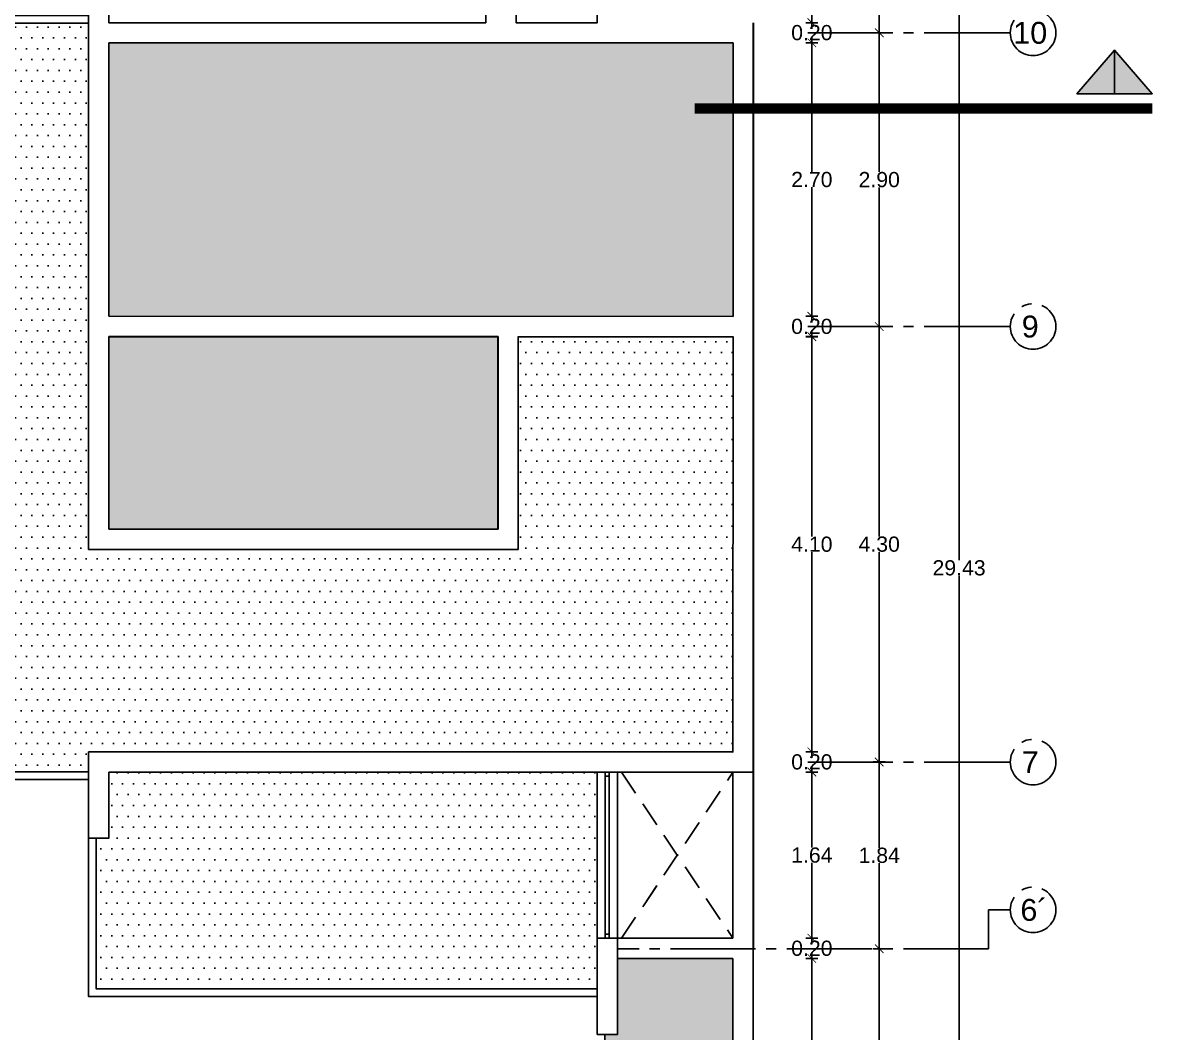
# Model space of a CAD drawing. Header units: millimetres. Extents: x 1217 to 2428, y 234 to 644.
# Drawn here: x 2384.88 to 2396.07, y 609.36 to 619.32 of the extents above; entities that cross this region are included whole.
import ezdxf

# ---------------------------------------------------------------- set-up
doc = ezdxf.new("R2010")
doc.units = ezdxf.units.MM
for name, pattern in [('ACAD_ISO04W100', [30, 24, -3, 0, -3]), ('DASHDOTX2', [0.84, 0.4, -0.2, 0.04, -0.2]), ('HIDDEN2', [0.1875, 0.125, -0.0625])]:
    doc.linetypes.add(name, pattern=pattern)
doc.layers.get('0').update_dxf_attribs({"lineweight": 5})
for name, color, linetype in [('0.1', 251, 'Continuous'), ('0.2', 2, 'Continuous'), ('0.3', 6, 'Continuous'), ('CORTES', 30, 'Continuous'), ('COTAS', 252, 'Continuous'), ('COTAS INTERIORES', 3, 'Continuous'), ('EJES', 8, 'Continuous'), ('MUROS', 7, 'Continuous'), ('TABIQUES', 4, 'Continuous')]:
    doc.layers.add(name, color=color, linetype=linetype)
doc.styles.add('INTERARQ', font='arial.ttf')
doc.styles.get("Standard").update_dxf_attribs({"font": 'arial.ttf'})
doc.dimstyles.new('ESCALA_1-50', dxfattribs={"dimtxt": 0.15, "dimasz": 0.06, "dimexe": 0.18, "dimexo": 0.0625, "dimgap": 0, "dimtad": 0, "dimtih": 1, "dimtoh": 1, "dimzin": 0, "dimdsep": 46, "dimtxsty": 'INTERARQ', "dimblk": 'DIMTICK', "dimcen": 0, "dimse1": 1, "dimse2": 1, "dimclrd": 256, "dimclre": 1, "dimclrt": 2, "dimadec": 0, "dimazin": 0, "dimtfac": 4.5, "dimtofl": 0, "dimtmove": 2, "dimatfit": 3, "dimldrblk": 'DIMTICK', "dimfxl": 1, "dimtolj": 1, "dimtzin": 0, "dimarcsym": 0})

# ---------------------------------------------------------------- blocks, each defined once
blk = doc.blocks.new('DIMTICK')
at = {"color": 1}
for p, q in [((-1, 0), (1, 0)), ((0, 1), (0, -1))]:
    blk.add_line(p, q, dxfattribs=at)
at = {"color": 3, "const_width": 0.141}
blk.add_lwpolyline([(0.71, 0.71), (-0.71, -0.71)], dxfattribs=at)
blk = doc.blocks.new('*D1362')
at = {"layer": 'COTAS', "lineweight": -2, "ltscale": 3, "transparency": 16777216}
for p, q in [((2392.664, 610.025), (2392.664, 608.681)), ((2392.664, 607.185), (2392.664, 608.528))]:
    blk.add_line(p, q, dxfattribs=at)
at = {"layer": 'DEFPOINTS', "color": 0, "ltscale": 3, "transparency": 16777216}
for p in [(2390.746, 610.085), (2392.664, 610.085), (2390.586, 607.125)]:
    blk.add_point(p, dxfattribs=at)
at = {"layer": 'COTAS', "lineweight": -2, "ltscale": 3, "transparency": 16777216, "xscale": 0.06, "yscale": 0.06, "zscale": 0.06}
for p, rotation in [((2392.664, 610.085), 90), ((2392.664, 607.125), 270)]:
    blk.add_blockref('DIMTICK', p, dxfattribs=dict(at, rotation=rotation))
at = {"layer": 'COTAS', "color": 2, "ltscale": 3, "transparency": 16777216, "insert": (2392.664, 608.605), "char_height": 0.15, "attachment_point": 5, "style": 'INTERARQ'}
blk.add_mtext('\\A1;2.96', dxfattribs=at)
blk = doc.blocks.new('*D1363')
at = {"layer": 'COTAS', "lineweight": -2, "ltscale": 3, "transparency": 16777216}
for p, q in [((2392.664, 610.345), (2392.664, 610.405)), ((2392.664, 610.025), (2392.664, 609.965))]:
    blk.add_line(p, q, dxfattribs=at)
at = {"layer": 'DEFPOINTS', "color": 0, "ltscale": 3, "transparency": 16777216}
for p in [(2391.886, 610.285), (2392.664, 610.285), (2390.746, 610.085)]:
    blk.add_point(p, dxfattribs=at)
at = {"layer": 'COTAS', "lineweight": -2, "ltscale": 3, "transparency": 16777216, "xscale": 0.06, "yscale": 0.06, "zscale": 0.06}
for p, rotation in [((2392.664, 610.285), 270), ((2392.664, 610.085), 90)]:
    blk.add_blockref('DIMTICK', p, dxfattribs=dict(at, rotation=rotation))
at = {"layer": 'COTAS', "color": 2, "ltscale": 3, "transparency": 16777216, "insert": (2392.664, 610.185), "char_height": 0.15, "attachment_point": 5, "style": 'INTERARQ'}
blk.add_mtext('\\A1;0.20', dxfattribs=at)
blk = doc.blocks.new('*D1364')
at = {"layer": 'COTAS', "lineweight": -2, "ltscale": 3, "transparency": 16777216}
for p, q in [((2392.664, 611.865), (2392.664, 611.181)), ((2392.664, 610.345), (2392.664, 611.028))]:
    blk.add_line(p, q, dxfattribs=at)
at = {"layer": 'DEFPOINTS', "color": 0, "ltscale": 3, "transparency": 16777216}
for p in [(2392.086, 611.925), (2392.664, 611.925), (2391.886, 610.285)]:
    blk.add_point(p, dxfattribs=at)
at = {"layer": 'COTAS', "lineweight": -2, "ltscale": 3, "transparency": 16777216, "xscale": 0.06, "yscale": 0.06, "zscale": 0.06}
for p, rotation in [((2392.664, 611.925), 90), ((2392.664, 610.285), 270)]:
    blk.add_blockref('DIMTICK', p, dxfattribs=dict(at, rotation=rotation))
at = {"layer": 'COTAS', "color": 2, "ltscale": 3, "transparency": 16777216, "insert": (2392.664, 611.105), "char_height": 0.15, "attachment_point": 5, "style": 'INTERARQ'}
blk.add_mtext('\\A1;1.64', dxfattribs=at)
blk = doc.blocks.new('*D1365')
at = {"layer": 'COTAS', "lineweight": -2, "ltscale": 3, "transparency": 16777216}
for p, q in [((2392.664, 612.185), (2392.664, 612.245)), ((2392.664, 611.865), (2392.664, 611.805))]:
    blk.add_line(p, q, dxfattribs=at)
at = {"layer": 'DEFPOINTS', "color": 0, "ltscale": 3, "transparency": 16777216}
for p in [(2391.886, 612.125), (2392.664, 612.125), (2392.086, 611.925)]:
    blk.add_point(p, dxfattribs=at)
at = {"layer": 'COTAS', "lineweight": -2, "ltscale": 3, "transparency": 16777216, "xscale": 0.06, "yscale": 0.06, "zscale": 0.06}
for p, rotation in [((2392.664, 612.125), 270), ((2392.664, 611.925), 90)]:
    blk.add_blockref('DIMTICK', p, dxfattribs=dict(at, rotation=rotation))
at = {"layer": 'COTAS', "color": 2, "ltscale": 3, "transparency": 16777216, "insert": (2392.664, 612.025), "char_height": 0.15, "attachment_point": 5, "style": 'INTERARQ'}
blk.add_mtext('\\A1;0.20', dxfattribs=at)
blk = doc.blocks.new('*D1366')
at = {"layer": 'COTAS', "lineweight": -2, "ltscale": 3, "transparency": 16777216}
for p, q in [((2392.664, 616.164), (2392.664, 614.251)), ((2392.664, 612.185), (2392.664, 614.098))]:
    blk.add_line(p, q, dxfattribs=at)
at = {"layer": 'DEFPOINTS', "color": 0, "ltscale": 3, "transparency": 16777216}
for p in [(2391.804, 616.224, 0), (2392.664, 616.224), (2391.886, 612.125)]:
    blk.add_point(p, dxfattribs=at)
at = {"layer": 'COTAS', "lineweight": -2, "ltscale": 3, "transparency": 16777216, "xscale": 0.06, "yscale": 0.06, "zscale": 0.06}
for p, rotation in [((2392.664, 616.224), 90), ((2392.664, 612.125), 270)]:
    blk.add_blockref('DIMTICK', p, dxfattribs=dict(at, rotation=rotation))
at = {"layer": 'COTAS', "color": 2, "ltscale": 3, "transparency": 16777216, "insert": (2392.664, 614.174), "char_height": 0.15, "attachment_point": 5, "style": 'INTERARQ'}
blk.add_mtext('\\A1;4.10', dxfattribs=at)
blk = doc.blocks.new('*D1367')
at = {"layer": 'COTAS', "lineweight": -2, "ltscale": 3, "transparency": 16777216}
for p, q in [((2392.664, 616.485), (2392.664, 616.545)), ((2392.664, 616.165), (2392.664, 616.105))]:
    blk.add_line(p, q, dxfattribs=at)
at = {"layer": 'DEFPOINTS', "color": 0, "ltscale": 3, "transparency": 16777216}
for p in [(2390.937, 616.425, 0), (2392.664, 616.425), (2390.937, 616.225)]:
    blk.add_point(p, dxfattribs=at)
at = {"layer": 'COTAS', "lineweight": -2, "ltscale": 3, "transparency": 16777216, "xscale": 0.06, "yscale": 0.06, "zscale": 0.06}
for p, rotation in [((2392.664, 616.425), 270), ((2392.664, 616.225), 90)]:
    blk.add_blockref('DIMTICK', p, dxfattribs=dict(at, rotation=rotation))
at = {"layer": 'COTAS', "color": 2, "ltscale": 3, "transparency": 16777216, "insert": (2392.664, 616.325), "char_height": 0.15, "attachment_point": 5, "style": 'INTERARQ'}
blk.add_mtext('\\A1;0.20', dxfattribs=at)
blk = doc.blocks.new('*D1368')
at = {"layer": 'COTAS', "lineweight": -2, "ltscale": 3, "transparency": 16777216}
for p, q in [((2392.664, 619.065), (2392.664, 617.852)), ((2392.664, 616.485), (2392.664, 617.699))]:
    blk.add_line(p, q, dxfattribs=at)
at = {"layer": 'DEFPOINTS', "color": 0, "ltscale": 3, "transparency": 16777216}
for p in [(2391.887, 619.125, 0), (2392.664, 619.125), (2390.937, 616.425, 0)]:
    blk.add_point(p, dxfattribs=at)
at = {"layer": 'COTAS', "lineweight": -2, "ltscale": 3, "transparency": 16777216, "xscale": 0.06, "yscale": 0.06, "zscale": 0.06}
for p, rotation in [((2392.664, 619.125), 90), ((2392.664, 616.425), 270)]:
    blk.add_blockref('DIMTICK', p, dxfattribs=dict(at, rotation=rotation))
at = {"layer": 'COTAS', "color": 2, "ltscale": 3, "transparency": 16777216, "insert": (2392.664, 617.775), "char_height": 0.15, "attachment_point": 5, "style": 'INTERARQ'}
blk.add_mtext('\\A1;2.70', dxfattribs=at)
blk = doc.blocks.new('*D1369')
at = {"layer": 'COTAS', "lineweight": -2, "ltscale": 3, "transparency": 16777216}
for p, q in [((2392.664, 619.384), (2392.664, 619.444)), ((2392.664, 619.065), (2392.664, 619.005))]:
    blk.add_line(p, q, dxfattribs=at)
at = {"layer": 'DEFPOINTS', "color": 0, "ltscale": 3, "transparency": 16777216}
for p in [(2392.086, 619.324, 0), (2392.664, 619.324), (2391.887, 619.125, 0)]:
    blk.add_point(p, dxfattribs=at)
at = {"layer": 'COTAS', "lineweight": -2, "ltscale": 3, "transparency": 16777216, "xscale": 0.06, "yscale": 0.06, "zscale": 0.06}
for p, rotation in [((2392.664, 619.324), 270), ((2392.664, 619.125), 90)]:
    blk.add_blockref('DIMTICK', p, dxfattribs=dict(at, rotation=rotation))
at = {"layer": 'COTAS', "color": 2, "ltscale": 3, "transparency": 16777216, "insert": (2392.664, 619.225), "char_height": 0.15, "attachment_point": 5, "style": 'INTERARQ'}
blk.add_mtext('\\A1;0.20', dxfattribs=at)
blk = doc.blocks.new('*D1370')
at = {"layer": 'COTAS', "lineweight": -2, "ltscale": 3, "transparency": 16777216}
for p, q in [((2392.664, 620.904), (2392.664, 620.221)), ((2392.664, 619.384), (2392.664, 620.067))]:
    blk.add_line(p, q, dxfattribs=at)
at = {"layer": 'DEFPOINTS', "color": 0, "ltscale": 3, "transparency": 16777216}
for p in [(2391.886, 620.964, 0), (2392.664, 620.964), (2392.086, 619.324, 0)]:
    blk.add_point(p, dxfattribs=at)
at = {"layer": 'COTAS', "lineweight": -2, "ltscale": 3, "transparency": 16777216, "xscale": 0.06, "yscale": 0.06, "zscale": 0.06}
for p, rotation in [((2392.664, 620.964), 90), ((2392.664, 619.324), 270)]:
    blk.add_blockref('DIMTICK', p, dxfattribs=dict(at, rotation=rotation))
at = {"layer": 'COTAS', "color": 2, "ltscale": 3, "transparency": 16777216, "insert": (2392.664, 620.144), "char_height": 0.15, "attachment_point": 5, "style": 'INTERARQ'}
blk.add_mtext('\\A1;1.64', dxfattribs=at)
blk = doc.blocks.new('*D1381')
at = {"layer": 'COTAS', "lineweight": -2, "ltscale": 3, "transparency": 16777216}
for p, q in [((2393.329, 610.121), (2393.329, 608.68)), ((2393.329, 607.085), (2393.329, 608.526))]:
    blk.add_line(p, q, dxfattribs=at)
at = {"layer": 'DEFPOINTS', "color": 0, "ltscale": 3, "transparency": 16777216}
for p in [(2392.086, 610.181, 0), (2393.329, 610.181), (2392.086, 607.025)]:
    blk.add_point(p, dxfattribs=at)
at = {"layer": 'COTAS', "lineweight": -2, "ltscale": 3, "transparency": 16777216, "xscale": 0.06, "yscale": 0.06, "zscale": 0.06}
for p, rotation in [((2393.329, 610.181), 90), ((2393.329, 607.025), 270)]:
    blk.add_blockref('DIMTICK', p, dxfattribs=dict(at, rotation=rotation))
at = {"layer": 'COTAS', "color": 2, "ltscale": 3, "transparency": 16777216, "insert": (2393.329, 608.603), "char_height": 0.15, "attachment_point": 5, "style": 'INTERARQ'}
blk.add_mtext('\\A1;3.16', dxfattribs=at)
blk = doc.blocks.new('*D1382')
at = {"layer": 'COTAS', "lineweight": -2, "ltscale": 3, "transparency": 16777216}
for p, q in [((2393.329, 611.965), (2393.329, 611.179)), ((2393.329, 610.241), (2393.329, 611.026))]:
    blk.add_line(p, q, dxfattribs=at)
at = {"layer": 'DEFPOINTS', "color": 0, "ltscale": 3, "transparency": 16777216}
for p in [(2392.086, 612.025), (2393.329, 612.025), (2392.086, 610.181)]:
    blk.add_point(p, dxfattribs=at)
at = {"layer": 'COTAS', "lineweight": -2, "ltscale": 3, "transparency": 16777216, "xscale": 0.06, "yscale": 0.06, "zscale": 0.06}
for p, rotation in [((2393.329, 612.025), 90), ((2393.329, 610.181), 270)]:
    blk.add_blockref('DIMTICK', p, dxfattribs=dict(at, rotation=rotation))
at = {"layer": 'COTAS', "color": 2, "ltscale": 3, "transparency": 16777216, "insert": (2393.329, 611.103), "char_height": 0.15, "attachment_point": 5, "style": 'INTERARQ'}
blk.add_mtext('\\A1;1.84', dxfattribs=at)
blk = doc.blocks.new('*D1383')
at = {"layer": 'COTAS', "lineweight": -2, "ltscale": 3, "transparency": 16777216}
for p, q in [((2393.329, 616.264), (2393.329, 614.251)), ((2393.329, 612.085), (2393.329, 614.098))]:
    blk.add_line(p, q, dxfattribs=at)
at = {"layer": 'DEFPOINTS', "color": 0, "ltscale": 3, "transparency": 16777216}
for p in [(2392.087, 616.324), (2393.329, 616.324), (2392.086, 612.025)]:
    blk.add_point(p, dxfattribs=at)
at = {"layer": 'COTAS', "lineweight": -2, "ltscale": 3, "transparency": 16777216, "xscale": 0.06, "yscale": 0.06, "zscale": 0.06}
for p, rotation in [((2393.329, 616.324), 90), ((2393.329, 612.025), 270)]:
    blk.add_blockref('DIMTICK', p, dxfattribs=dict(at, rotation=rotation))
at = {"layer": 'COTAS', "color": 2, "ltscale": 3, "transparency": 16777216, "insert": (2393.329, 614.175), "char_height": 0.15, "attachment_point": 5, "style": 'INTERARQ'}
blk.add_mtext('\\A1;4.30', dxfattribs=at)
blk = doc.blocks.new('*D1384')
at = {"layer": 'COTAS', "lineweight": -2, "ltscale": 3, "transparency": 16777216}
for p, q in [((2393.329, 619.164), (2393.329, 617.851)), ((2393.329, 616.384), (2393.329, 617.698))]:
    blk.add_line(p, q, dxfattribs=at)
at = {"layer": 'DEFPOINTS', "color": 0, "ltscale": 3, "transparency": 16777216}
for p in [(2393.234, 619.224, 0), (2393.329, 619.224), (2392.087, 616.324)]:
    blk.add_point(p, dxfattribs=at)
at = {"layer": 'COTAS', "lineweight": -2, "ltscale": 3, "transparency": 16777216, "xscale": 0.06, "yscale": 0.06, "zscale": 0.06}
for p, rotation in [((2393.329, 619.224), 90), ((2393.329, 616.324), 270)]:
    blk.add_blockref('DIMTICK', p, dxfattribs=dict(at, rotation=rotation))
at = {"layer": 'COTAS', "color": 2, "ltscale": 3, "transparency": 16777216, "insert": (2393.329, 617.774), "char_height": 0.15, "attachment_point": 5, "style": 'INTERARQ'}
blk.add_mtext('\\A1;2.90', dxfattribs=at)
blk = doc.blocks.new('*D1385')
at = {"layer": 'COTAS', "lineweight": -2, "ltscale": 3, "transparency": 16777216}
for p, q in [((2393.329, 621.004), (2393.329, 620.221)), ((2393.329, 619.284), (2393.329, 620.068))]:
    blk.add_line(p, q, dxfattribs=at)
at = {"layer": 'DEFPOINTS', "color": 0, "ltscale": 3, "transparency": 16777216}
for p in [(2392.086, 621.064), (2393.329, 621.064), (2393.234, 619.224, 0)]:
    blk.add_point(p, dxfattribs=at)
at = {"layer": 'COTAS', "lineweight": -2, "ltscale": 3, "transparency": 16777216, "xscale": 0.06, "yscale": 0.06, "zscale": 0.06}
for p, rotation in [((2393.329, 621.064), 90), ((2393.329, 619.224), 270)]:
    blk.add_blockref('DIMTICK', p, dxfattribs=dict(at, rotation=rotation))
at = {"layer": 'COTAS', "color": 2, "ltscale": 3, "transparency": 16777216, "insert": (2393.329, 620.144), "char_height": 0.15, "attachment_point": 5, "style": 'INTERARQ'}
blk.add_mtext('\\A1;1.84', dxfattribs=at)
blk = doc.blocks.new('*D1389')
at = {"layer": 'COTAS', "lineweight": -2, "ltscale": 3, "transparency": 16777216}
for p, q in [((2394.117, 628.596), (2394.117, 614.018)), ((2394.117, 599.286), (2394.117, 613.864))]:
    blk.add_line(p, q, dxfattribs=at)
at = {"layer": 'DEFPOINTS', "color": 0, "ltscale": 3, "transparency": 16777216}
for p in [(2392.086, 628.656, 0), (2394.117, 628.656), (2392.086, 599.226, 0)]:
    blk.add_point(p, dxfattribs=at)
at = {"layer": 'COTAS', "lineweight": -2, "ltscale": 3, "transparency": 16777216, "xscale": 0.06, "yscale": 0.06, "zscale": 0.06}
for p, rotation in [((2394.117, 628.656), 90), ((2394.117, 599.226), 270)]:
    blk.add_blockref('DIMTICK', p, dxfattribs=dict(at, rotation=rotation))
at = {"layer": 'COTAS', "color": 2, "ltscale": 3, "transparency": 16777216, "insert": (2394.117, 613.941), "char_height": 0.15, "attachment_point": 5, "style": 'INTERARQ'}
blk.add_mtext('\\A1;29.43', dxfattribs=at)
blk = doc.blocks.new('*D1538')
at = {"layer": 'COTAS INTERIORES', "lineweight": -2, "ltscale": 3, "transparency": 16777216}
blk.add_line((2391.947, 620.148), (2392.026, 620.148), dxfattribs=at)
at = {"layer": 'DEFPOINTS', "color": 0, "ltscale": 3, "transparency": 16777216}
for p in [(2392.086, 620.148), (2392.086, 619.324, 0), (2391.887, 619.125)]:
    blk.add_point(p, dxfattribs=at)
at = {"layer": 'COTAS INTERIORES', "lineweight": -2, "ltscale": 3, "transparency": 16777216, "xscale": 0.06, "yscale": 0.06, "zscale": 0.06, "rotation": 180}
blk.add_blockref('DIMTICK', (2391.887, 620.148), dxfattribs=at)
at = {"layer": 'COTAS INTERIORES', "lineweight": -2, "ltscale": 3, "transparency": 16777216, "xscale": 0.06, "yscale": 0.06, "zscale": 0.06}
blk.add_blockref('DIMTICK', (2392.086, 620.148), dxfattribs=at)
at = {"layer": 'COTAS INTERIORES', "color": 2, "ltscale": 3, "transparency": 16777216, "insert": (2391.986, 620.481), "char_height": 0.15, "attachment_point": 5, "style": 'INTERARQ'}
blk.add_mtext('\\A1;0.20', dxfattribs=at)
blk = doc.blocks.new('*D1288')
at = {"layer": 'COTAS INTERIORES', "lineweight": -2, "ltscale": 3, "transparency": 16777216}
for p, q in [((2390.606, 607.952), (2391.028, 607.952)), ((2391.826, 607.952), (2391.403, 607.952))]:
    blk.add_line(p, q, dxfattribs=at)
at = {"layer": 'DEFPOINTS', "color": 0, "ltscale": 3, "transparency": 16777216}
for p in [(2390.546, 610.085), (2391.886, 610.085, 0), (2391.886, 607.952)]:
    blk.add_point(p, dxfattribs=at)
at = {"layer": 'COTAS INTERIORES', "lineweight": -2, "ltscale": 3, "transparency": 16777216, "xscale": 0.06, "yscale": 0.06, "zscale": 0.06, "rotation": 180}
blk.add_blockref('DIMTICK', (2390.546, 607.952), dxfattribs=at)
at = {"layer": 'COTAS INTERIORES', "lineweight": -2, "ltscale": 3, "transparency": 16777216, "xscale": 0.06, "yscale": 0.06, "zscale": 0.06}
blk.add_blockref('DIMTICK', (2391.886, 607.952), dxfattribs=at)
at = {"layer": 'COTAS INTERIORES', "color": 2, "ltscale": 3, "transparency": 16777216, "insert": (2391.216, 607.952), "char_height": 0.15, "attachment_point": 5, "style": 'INTERARQ'}
blk.add_mtext('\\A1;1.34', dxfattribs=at)
blk = doc.blocks.new('*D1289')
at = {"layer": 'COTAS INTERIORES', "lineweight": -2, "ltscale": 3, "transparency": 16777216}
blk.add_line((2391.946, 607.952), (2392.026, 607.952), dxfattribs=at)
at = {"layer": 'DEFPOINTS', "color": 0, "ltscale": 3, "transparency": 16777216}
for p in [(2392.086, 610.365, 0), (2391.886, 610.085, 0), (2392.086, 607.952)]:
    blk.add_point(p, dxfattribs=at)
at = {"layer": 'COTAS INTERIORES', "lineweight": -2, "ltscale": 3, "transparency": 16777216, "xscale": 0.06, "yscale": 0.06, "zscale": 0.06, "rotation": 180}
blk.add_blockref('DIMTICK', (2391.886, 607.952), dxfattribs=at)
at = {"layer": 'COTAS INTERIORES', "lineweight": -2, "ltscale": 3, "transparency": 16777216, "xscale": 0.06, "yscale": 0.06, "zscale": 0.06}
blk.add_blockref('DIMTICK', (2392.086, 607.952), dxfattribs=at)
at = {"layer": 'COTAS INTERIORES', "color": 2, "ltscale": 3, "transparency": 16777216, "insert": (2391.986, 607.465), "char_height": 0.15, "attachment_point": 5, "style": 'INTERARQ'}
blk.add_mtext('\\A1;0.20', dxfattribs=at)

msp = doc.modelspace()

# ---------------------------------------------------------------- hatches: boundary and pattern name
at = {"layer": '0.1', "ltscale": 3}
h = msp.add_hatch(dxfattribs=at)
h.set_pattern_fill('TEXTURE', color=256, scale=0.25, pattern_type=2)
h.set_pattern_definition([(0, (-121.64268, -347.84415), (0.11, 0.19), [0.01, -0.1675, 0.0075, -0.0725, 0.015, -0.1775]), (10, (-121.69018, -347.74165), (0.067230114, 0.237786904), [0.0175, -0.0425, 0.0225, -0.1325, 0.0125, -0.165]), (20, (-121.71518, -347.82165), (0.1112257946, 0.184146878), [0.02, -0.1375, 0.0175, -0.1025, 0.0125, -0.08]), (30, (-121.64268, -347.83665), (-0.018307714, 0.21170989), [0.0125, -0.0825, 0.01, -0.1225, 0.0075, -0.1625]), (40, (-121.71268, -347.78165), (0.028196598, 0.1803086295), [0.01, -0.11, 0.0075, -0.07, 0.02, -0.1275]), (50, (-121.67518, -347.87165), (-0.066873221, 0.196444578), [0.005, -0.0925, 0.0125, -0.1525, 0.015, -0.0775]), (60, (-121.66768, -347.85415), (-0.082894192, 0.186423048), [0.0125, -0.1025, 0.005, -0.12, 0.01, -0.0925]), (70, (-121.69518, -347.88415), (-0.091576892, 0.1796557065), [0.0075, -0.0475, 0.015, -0.08, 0.01, -0.11]), (80, (-121.68268, -347.73665), (-0.173804453, 0.137266209), [0.0175, -0.11, 0.0075, -0.13, 0.015, -0.1225]), (90, (-121.66768, -347.84415), (-0.22, 0.0925), [0.015, -0.0775, 0.01, -0.1525, 0.005, -0.155]), (100, (-121.70768, -347.76665), (-0.206642882, 0.120954409), [0.0175, -0.0975, 0.015, -0.08, 0.0175, -0.1825]), (110, (-121.72518, -347.90915), (-0.200366951, 0.068075949), [0.02, -0.065, 0.01, -0.1325, 0.015, -0.145]), (120, (-121.79268, -347.87915), (-0.238874954, 0.023743557), [0.0125, -0.1675, 0.015, -0.0775, 0.0175, -0.1025]), (130, (-121.73768, -347.93415), (-0.232589806, 0.059388401), [0.0075, -0.055, 0.01, -0.1075, 0.02, -0.14]), (140, (-121.81268, -347.73415), (-0.18383071, -0.02850474), [0.015, -0.09, 0.0175, -0.0775, 0.01, -0.105]), (150, (-121.60518, -347.94915), (-0.170687477, -0.100639382), [0.01, -0.07, 0.02, -0.155, 0.0175, -0.1425]), (160, (-121.77018, -347.80915), (-0.198250895, -0.135357241), [0.015, -0.105, 0.0125, -0.095, 0.01, -0.1525]), (170, (-121.75518, -347.86915), (-0.179703373, -0.140935971), [0.0225, -0.0825, 0.015, -0.1125, 0.02, -0.11])])
h.paths.add_polyline_path([(2379.53715, 608.32742), (2378.16619, 608.32742), (2378.16619, 599.42578), (2383.3059, 599.42578), (2383.3059, 600.7127), (2381.986, 600.7127), (2381.98601, 602.99767), (2379.47618, 602.99767), (2379.47618, 603.51008), (2379.53713, 603.51008)])
h.paths.add_polyline_path([(2379.53607, 610.12689), (2378.16619, 610.12689), (2378.16619, 615.5242), (2379.53607, 615.5242)])
h.paths.add_polyline_path([(2379.53607, 615.72422), (2378.16619, 615.72422), (2378.16619, 621.12154), (2379.53607, 621.12154)])
h.paths.add_polyline_path([(2384.92593, 628.45628), (2391.8856, 628.45628), (2391.88566, 621.16351), (2390.62072, 621.16349), (2390.62082, 627.15627), (2384.92593, 627.15627), (2384.92593, 627.55709), (2385.22558, 627.55709), (2385.22558, 628.30621), (2384.92593, 628.30621)])
edge = h.paths.add_edge_path()
edge.add_line((2391.88566, 610.08492), (2390.74572, 610.08491))
edge.add_line((2390.74572, 610.08491), (2390.74573, 609.33496))
edge.add_line((2390.74573, 609.33496), (2390.62072, 609.33496))
edge.add_line((2390.62072, 609.33496), (2390.62074, 602.99767))
edge.add_line((2390.62074, 602.99767), (2390.17571, 602.99767))
edge.add_line((2390.17571, 602.99767), (2390.17571, 602.33858))
edge.add_line((2390.17571, 602.33858), (2390.15071, 602.33858))
edge.add_line((2390.15071, 602.33858), (2390.15071, 600.71271))
edge.add_line((2390.15071, 600.71271), (2386.34595, 600.71271))
edge.add_line((2386.34595, 600.71271), (2386.34601, 599.42575))
edge.add_line((2386.34601, 599.42575), (2391.8856, 599.42575))
edge.add_line((2391.8856, 599.42575), (2391.88554, 610.08492))
h.paths.add_polyline_path([(2379.53713, 627.15627), (2384.72594, 627.15627), (2384.72593, 627.55709), (2384.42629, 627.55709), (2384.42629, 628.30621), (2384.72593, 628.30621), (2384.72594, 628.45627), (2378.16619, 628.45627), (2378.16619, 622.92101), (2379.4762, 622.92101), (2379.4762, 623.52101), (2379.5396, 623.52101)])
h = msp.add_hatch(dxfattribs=at)
h.set_pattern_fill('DOTS', color=256, scale=0.0675)
h.set_pattern_definition([(0, (1186.69222, -211.82304), (0.053578128, 0.107156256), [0, -0.107156256])])
h.paths.add_polyline_path([(2385.52661, 619.32071), (2384.32475, 619.32071), (2384.32474, 611.92741), (2385.52667, 611.92736), (2385.52667, 612.12407), (2391.88566, 612.12259), (2391.88667, 616.22403), (2389.76667, 616.22403), (2389.76667, 614.12403), (2385.52667, 614.12403)])
h = msp.add_hatch(dxfattribs=at)
h.set_pattern_fill('DOTS', color=256, scale=0.0375)
h.set_pattern_definition([(0, (1582.40451, 82.24349), (0.0297656266, 0.059531253), [0, -0.059531253])])
h.paths.add_polyline_path([(2385.72667, 616.425), (2391.88667, 616.42403), (2391.88667, 619.12403), (2385.72667, 619.12403)])
h = msp.add_hatch(dxfattribs=at)
h.set_pattern_fill('DOTS', color=256, scale=0.0225)
h.set_pattern_definition([(0, (1582.404508, 82.04349), (0.017859376, 0.0357187519), [0, -0.0357187519])])
h.paths.add_polyline_path([(2385.72667, 616.22403), (2389.56667, 616.22403), (2389.56667, 614.32425), (2385.72688, 614.32425)])
h = msp.add_hatch(dxfattribs=at)
h.set_pattern_fill('DOTS', color=256, scale=0.0675)
h.set_pattern_definition([(0, (1582.40451, 82.24349), (0.053578128, 0.107156256), [0, -0.107156256])])
h.paths.add_polyline_path([(2385.72667, 611.92407), (2385.72667, 611.27406), (2385.60167, 611.27406), (2385.60167, 609.78453), (2390.54573, 609.78453), (2390.54573, 611.92406)])
at = {"layer": 'CORTES', "ltscale": 3}
h = msp.add_hatch(color=256, dxfattribs=at)
h.dxf.hatch_style = 1
h.paths.add_polyline_path([(2395.652, 619.05338), (2396.02335, 618.62294), (2395.652, 618.62294)])
h.paths.add_polyline_path([(2395.652, 619.05338), (2395.652, 618.62294), (2395.28065, 618.62294)])

# ---------------------------------------------------------------- linework, layer by layer
at = {"layer": '0.1', "ltscale": 3, "elevation": 0}
for points in [[(2384.32497, 622.92102), (2384.32501, 619.37938), (2384.34193, 619.37938), (2384.34193, 619.37938), (2384.34193, 619.34327), (2384.35322, 619.34327), (2384.35322, 619.32071), (2385.00928, 619.3207), (2385.52689, 619.32071), (2385.52689, 619.97401), (2385.72688, 619.97401), (2385.72688, 619.32407), (2388.1117, 619.32408), (2389.44589, 619.32408), (2389.44589, 619.92388), (2389.74579, 619.92388), (2389.74579, 619.32403), (2390.54572, 619.32403), (2390.54573, 623.63634), (2388.16091, 623.63634), (2388.1609, 624.12382), (2387.39592, 624.12382)], [(2385.52661, 619.32071), (2384.32475, 619.32071), (2384.32474, 611.92741), (2385.52667, 611.92736), (2385.52667, 612.12407), (2391.88566, 612.12259), (2391.88667, 616.22403), (2389.76667, 616.22403), (2389.76667, 614.12403), (2385.52667, 614.12403), (2385.52661, 619.32071)], [(2385.52689, 618.17506), (2385.52689, 619.12501)], [(2392.08571, 614.5248), (2392.08445, 612.7248)], [(2385.72667, 611.92407), (2385.72667, 611.27406), (2385.60167, 611.27406), (2385.60167, 609.78453), (2390.54573, 609.78453), (2390.54573, 611.92406), (2385.72667, 611.92407)], [(2391.88566, 610.08492), (2390.74572, 610.08491), (2390.74573, 609.33496), (2390.62072, 609.33496), (2390.62074, 602.99767), (2390.17571, 602.99767), (2390.17571, 602.33858), (2390.15071, 602.33858), (2390.15071, 600.71271), (2386.34595, 600.71271), (2386.34601, 599.42575), (2391.8856, 599.42575), (2391.88554, 610.08492)]]:
    msp.add_lwpolyline(points, dxfattribs=at)
at = {"layer": '0.1', "color": 5, "ltscale": 3, "elevation": 0}
for points in [[(2384.32474, 619.32075), (2385.52667, 619.32075), (2385.52667, 619.39575), (2384.32474, 619.39573), (2384.32474, 619.32071)], [(2384.32474, 611.92731), (2385.52667, 611.92731), (2385.52667, 611.85231), (2384.32474, 611.85233), (2384.32474, 611.92736)], [(2390.54572, 609.70953), (2385.52667, 609.70953), (2385.52667, 611.27406)], [(2390.54572, 609.78453), (2385.60167, 609.78453), (2385.60167, 611.27406)], [(2390.54572, 609.70995), (2385.52689, 609.70995), (2385.52689, 610.56195)], [(2390.54573, 609.78495), (2385.60188, 609.78495), (2385.60188, 610.56195)]]:
    msp.add_lwpolyline(points, dxfattribs=at)
at = {"layer": '0.1', "ltscale": 3, "elevation": 0}
msp.add_lwpolyline([(2385.72667, 616.22403), (2389.56667, 616.22403), (2389.56667, 614.32425), (2385.72688, 614.32425)], close=True, dxfattribs=at)
at = {"layer": '0.1', "elevation": 0}
for points in [[(2390.62272, 611.88338), (2390.62271, 610.28492)], [(2390.66372, 611.88338), (2390.66371, 610.28492)]]:
    msp.add_lwpolyline(points, dxfattribs=at)
at = {"layer": '0.2'}
for p, q in [((2391.88567, 610.28491, 0), (2391.88568, 611.92439, 0)), ((2391.88572, 610.28452, 0), (2391.88574, 611.92407, 0)), ((2392.08559, 611.92439, 0), (2392.08559, 599.2258, 0)), ((2390.74572, 610.28492, 0), (2391.88567, 610.28491, 0)), ((2390.74573, 610.28453, 0), (2391.88572, 610.28452, 0))]:
    msp.add_line(p, q, dxfattribs=at)
at = {"layer": '0.2', "elevation": 0}
for points in [[(2390.66371, 611.92438), (2390.62272, 611.92438), (2390.62272, 611.88338), (2390.66371, 611.88338), (2390.66371, 611.92438)], [(2390.66371, 610.28492), (2390.62271, 610.28492), (2390.62271, 610.32592), (2390.66371, 610.32592), (2390.66371, 610.28492)], [(2391.8856, 610.08492), (2391.8856, 599.42575), (2386.34601, 599.42575)], [(2390.74573, 610.08493), (2391.88566, 610.08492)], [(2390.74574, 610.08453), (2391.88572, 610.08452)]]:
    msp.add_lwpolyline(points, dxfattribs=at)
at = {"layer": '0.3', "elevation": 0}
msp.add_lwpolyline([(2385.03748, 611.92768), (2385.52689, 611.92768)], dxfattribs=at)
at = {"layer": 'CORTES', "ltscale": 3, "elevation": 0}
msp.add_lwpolyline([(2396.02335, 618.62294), (2395.28065, 618.62294), (2395.652, 618.62294), (2395.652, 619.05338), (2395.28065, 618.62294), (2396.02335, 618.62294), (2395.652, 619.05338)], dxfattribs=at)
at = {"layer": 'CORTES', "color": 1, "linetype": 'DASHDOTX2', "ltscale": 1.5, "const_width": 0.1, "elevation": 0}
msp.add_lwpolyline([(2391.5064, 618.47685), (2396.02335, 618.47685), (2396.02335, 618.47685)], dxfattribs=at)
at = {"layer": 'EJES', "linetype": 'ACAD_ISO04W100', "ltscale": 0.035, "elevation": 0}
for points in [[(2394.6128, 619.224), (2392.56658, 619.224)], [(2394.6128, 616.32413), (2392.56658, 616.32413)], [(2394.6128, 612.02437), (2392.56658, 612.02437)], [(2394.40823, 610.18115), (2394.40823, 610.56488), (2394.62209, 610.56488)], [(2394.40823, 610.18115), (2390.74572, 610.18115)]]:
    msp.add_lwpolyline(points, dxfattribs=at)
at = {"layer": 'EJES', "linetype": 'ACAD_ISO04W100', "ltscale": 0.035}
for centre in [(2394.84706, 619.22401, 0), (2394.84706, 619.224, 0), (2394.84706, 616.32414, 0), (2394.84706, 616.32413, 0), (2394.84706, 612.02438, 0), (2394.84706, 612.02438, 0), (2394.84706, 610.56488, 0), (2394.84706, 610.56488, 0)]:
    msp.add_circle(centre, 0.22497, dxfattribs=at)
at = {"layer": 'MUROS'}
for p, q in [((2385.72667, 619.125, 0), (2391.88667, 619.125, 0)), ((2385.72667, 619.125, 0), (2385.72667, 616.425, 0)), ((2385.72667, 619.125, 0), (2391.88667, 619.125, 0)), ((2385.72688, 619.12501, 0), (2391.88661, 619.12501, 0)), ((2385.72688, 619.12501, 0), (2391.88661, 619.12501, 0)), ((2391.88667, 616.42403, 0), (2391.88667, 619.12403, 0)), ((2385.72667, 616.22403, 0), (2385.72688, 614.32425, 0)), ((2385.72667, 616.22403, 0), (2389.56667, 616.22403, 0)), ((2385.72688, 616.22415, 0), (2385.72688, 614.32425, 0)), ((2385.72688, 616.22415, 0), (2389.56671, 616.22415, 0)), ((2389.56667, 616.22403, 0), (2389.56667, 614.32425, 0)), ((2389.56671, 616.22415, 0), (2389.56671, 614.32425, 0)), ((2389.76667, 616.22403, 0), (2391.88667, 616.22403, 0)), ((2389.76667, 616.22403, 0), (2389.76667, 614.12403, 0)), ((2389.76671, 616.22415, 0), (2389.76671, 614.12425, 0)), ((2391.88566, 612.12407, 0), (2391.88667, 616.22403, 0)), ((2389.56667, 614.32425, 0), (2385.72688, 614.32425, 0)), ((2389.76667, 614.12403, 0), (2385.52667, 614.12403, 0)), ((2385.72688, 614.12425, 0), (2385.52689, 614.12425, 0)), ((2391.8856, 612.7248, 0), (2391.8856, 612.12439, 0)), ((2392.08559, 611.92439, 0), (2392.08559, 612.7248, 0)), ((2390.54573, 611.92406, 0), (2385.72667, 611.92403, 0)), ((2390.74567, 611.92454, 0), (2385.72688, 611.92435, 0)), ((2392.08559, 611.92439, 0), (2390.74567, 611.92438, 0)), ((2392.08566, 611.92407, 0), (2390.74572, 611.92406, 0)), ((2390.54573, 610.28492, 0), (2390.74573, 610.28492, 0))]:
    msp.add_line(p, q, dxfattribs=at)
at = {"layer": 'MUROS', "color": 1}
for p, q in [((2390.54572, 611.92439, 0), (2390.54573, 610.28492, 0)), ((2390.74567, 611.92439, 0), (2390.74572, 610.28492, 0))]:
    msp.add_line(p, q, dxfattribs=at)
at = {"layer": 'MUROS', "elevation": 0}
for points in [[(2385.52689, 619.97401), (2385.52689, 619.12501)], [(2392.08559, 619.32403), (2392.08559, 614.5248)], [(2392.08667, 619.32403), (2392.08667, 610.18075)], [(2385.52667, 619.125), (2385.52667, 614.12403)], [(2385.52689, 619.12501), (2385.52689, 614.12425)], [(2385.72688, 614.32425), (2389.56671, 614.32425)], [(2385.72688, 614.12425), (2389.56671, 614.12425)], [(2389.76671, 614.12425), (2389.56671, 614.12425)], [(2385.52667, 612.12407), (2391.88566, 612.12407)], [(2385.52689, 612.12439), (2391.8856, 612.12439)], [(2385.52667, 611.27406), (2385.72667, 611.27406), (2385.72667, 611.92407)], [(2390.54573, 610.28492), (2390.54573, 609.33497), (2390.74573, 609.33496), (2390.74572, 610.28492)]]:
    msp.add_lwpolyline(points, dxfattribs=at)
msp.add_lwpolyline([(2385.72667, 616.425), (2391.88667, 616.42403), (2391.88667, 619.12403), (2385.72667, 619.12403)], close=True, dxfattribs=at)
at = {"layer": 'MUROS', "ltscale": 3, "elevation": 0}
for points in [[(2385.52667, 612.12407), (2385.52667, 611.27406)], [(2385.52689, 612.12439), (2385.52689, 611.27442)]]:
    msp.add_lwpolyline(points, dxfattribs=at)
at = {"layer": 'TABIQUES', "color": 8, "linetype": 'HIDDEN2', "ltscale": 2, "elevation": 0}
for points in [[(2390.78566, 611.92439), (2391.88567, 610.28491)], [(2390.78567, 611.92407), (2391.88572, 610.28452)], [(2390.78572, 610.28492), (2391.88568, 611.92439)], [(2390.78573, 610.28453), (2391.88574, 611.92407)]]:
    msp.add_lwpolyline(points, dxfattribs=at)

# ---------------------------------------------------------------- texts
at = {"layer": 'EJES', "width": 0.344354, "attachment_point": 5}
for s, insert, char_height in [('10', (2394.81905, 619.22226, 0), 0.215991), ('9', (2394.81905, 616.32239, 0), 0.21599), ('7', (2394.81905, 612.02264, 0), 0.21599), ('6´', (2394.85609, 610.56314, 0), 0.215991)]:
    msp.add_mtext(s, dxfattribs=dict(at, insert=insert, char_height=char_height))

# ---------------------------------------------------------------- dimensions: what is measured, and where the dimension line sits
at = {"layer": 'COTAS', "ltscale": 3}
for base, p1, p2, picture, middle in [((2394.11697, 628.65627, 0), (2392.08559, 599.2258, 0), (2392.08621, 628.65627, 0), '*D1389', (2394.11697, 613.94104, 0)), ((2393.32927, 621.06405, 0), (2393.23352, 619.22446, 0), (2392.08609, 621.06405, 0), '*D1385', (2393.32927, 620.14425, 0)), ((2392.66418, 620.96406, 0), (2392.08559, 619.32403, 0), (2391.88615, 620.96406, 0), '*D1370', (2392.66418, 620.14404, 0)), ((2392.66418, 619.32403, 0), (2391.88661, 619.12501, 0), (2392.08559, 619.32403, 0), '*D1369', (2392.66418, 619.22452, 0)), ((2393.32927, 619.22446, 0), (2392.0871, 616.32448, 0), (2393.23352, 619.22446, 0), '*D1384', (2393.32927, 617.77447, 0)), ((2392.66418, 619.12501, 0), (2390.9371, 616.42548, 0), (2391.88661, 619.12501, 0), '*D1368', (2392.66418, 617.77525, 0)), ((2392.66418, 616.42548, 0), (2390.9371, 616.22548, 0), (2390.9371, 616.42548, 0), '*D1367', (2392.66418, 616.32548, 0)), ((2393.32927, 616.32448, 0), (2392.08609, 612.02453, 0), (2392.0871, 616.32448, 0), '*D1383', (2393.32927, 614.1745, 0)), ((2392.66418, 616.22403, 0), (2391.88609, 612.12455, 0), (2391.80447, 616.22403, 0), '*D1366', (2392.66418, 614.17429, 0)), ((2392.66418, 612.12455, 0), (2392.08609, 611.92454, 0), (2391.88609, 612.12455, 0), '*D1365', (2392.66418, 612.02455, 0)), ((2393.32927, 612.02453, 0), (2392.08609, 610.18123, 0), (2392.08609, 612.02453, 0), '*D1382', (2393.32927, 611.10288, 0)), ((2392.66418, 611.92454, 0), (2391.88615, 610.28499, 0), (2392.08609, 611.92454, 0), '*D1364', (2392.66418, 611.10477, 0)), ((2392.66418, 610.28499, 0), (2390.74616, 610.085, 0), (2391.88615, 610.28499, 0), '*D1363', (2392.66418, 610.18499, 0)), ((2393.32927, 610.18123, 0), (2392.08609, 607.02452, 0), (2392.08609, 610.18123, 0), '*D1381', (2393.32927, 608.60287, 0)), ((2392.66418, 610.085, 0), (2390.58617, 607.12455, 0), (2390.74616, 610.085, 0), '*D1362', (2392.66418, 608.60477, 0))]:
    dim = msp.add_linear_dim(base=base, p1=p1, p2=p2, angle=90, dimstyle='ESCALA_1-50', dxfattribs=at)
    dim.commit()
    dim.dimension.update_dxf_attribs({"geometry": picture, "text_midpoint": middle})
at = {"layer": 'COTAS INTERIORES', "ltscale": 3}
for base, p1, p2, picture, middle in [((2392.08559, 620.14783, 0), (2391.88661, 619.12501, 0), (2392.08559, 619.32403, 0), '*D1538', (2391.9861, 620.481, 0)), ((2392.08559, 607.95172), (2391.88566, 610.08488, 0), (2392.08559, 610.36549, 0), '*D1289', (2391.98563, 607.46538)), ((2391.88566, 607.95172), (2390.54572, 610.08489), (2391.88566, 610.08488, 0), '*D1288', (2391.21569, 607.95172))]:
    dim = msp.add_linear_dim(base=base, p1=p1, p2=p2, dimstyle='ESCALA_1-50', dxfattribs=at)
    dim.commit()
    dim.dimension.update_dxf_attribs({"geometry": picture, "text_midpoint": middle})

doc.saveas('drawing.dxf')
